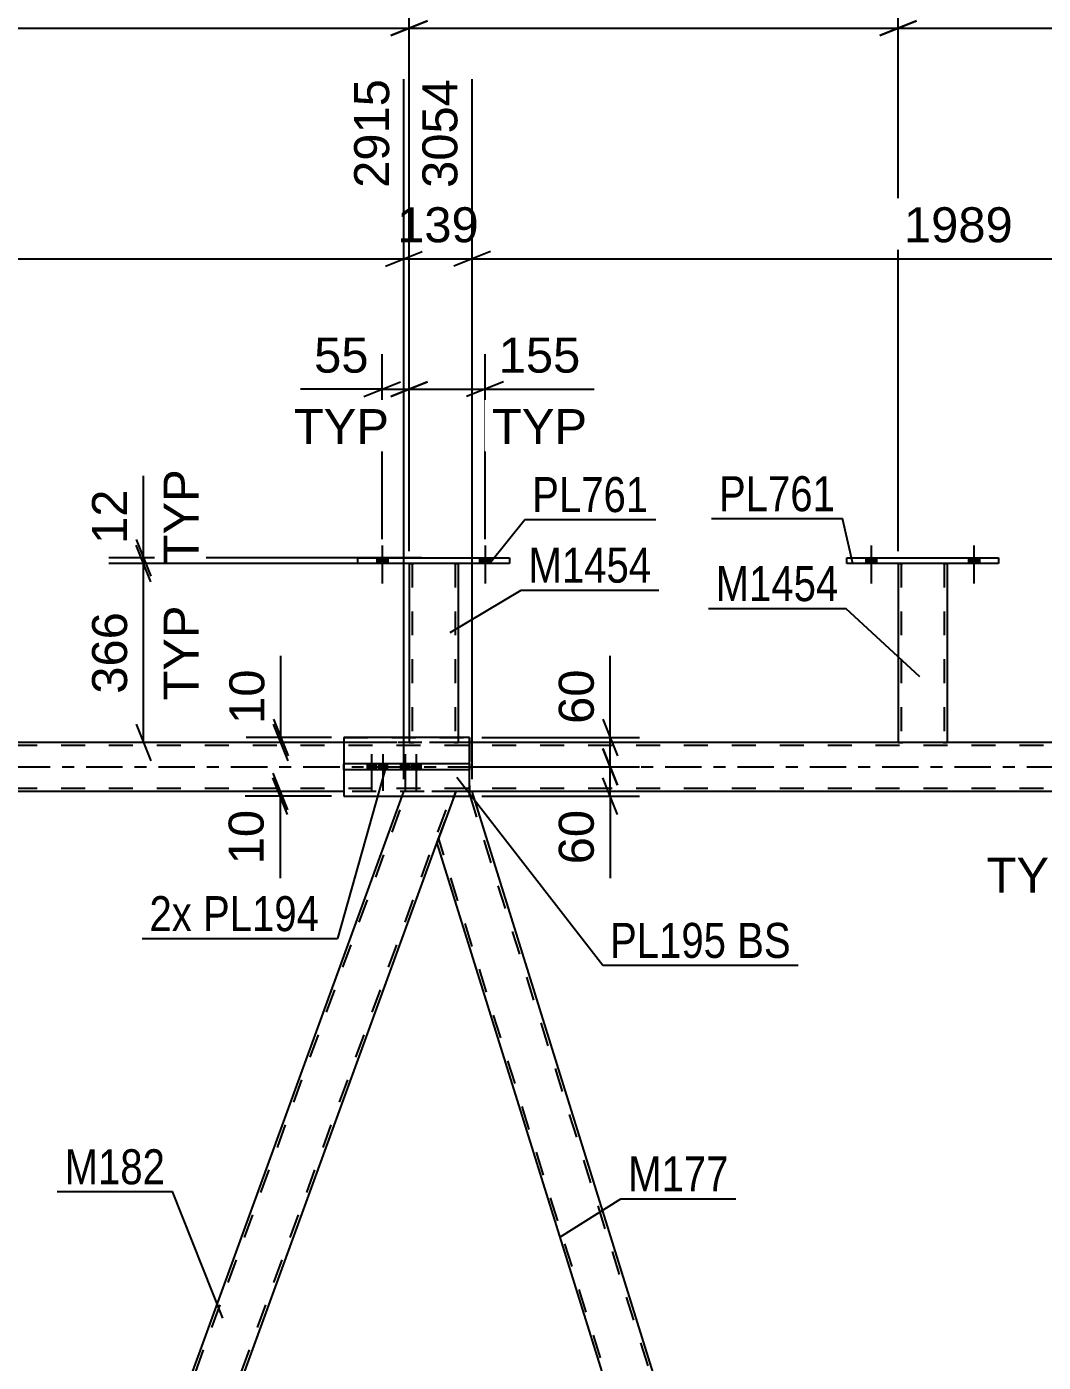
# Model space of a CAD drawing. Header units: millimetres. Extents: x -111 to 730, y -400 to 194.
# Drawn here: x 56.3 to 139.4, y -48.7 to 60.6 of the extents above; entities that cross this region are included whole.
import ezdxf

# ---------------------------------------------------------------- set-up
doc = ezdxf.new("R2010")
doc.units = ezdxf.units.MM
doc.linetypes.add('DXK_LINE_DOT2', pattern=[3.9198, 1.9599, -1.9599])
doc.linetypes.add('DXK_LINE_DOT3', pattern=[5.9187, 2.979, -0.9799, 0.9799, -0.9799])
doc.styles.add('Arial', font='ARIAL.TTF', dxfattribs={"height": 0.2})
doc.styles.add('Arial Narrow', font='ARIALN.TTF', dxfattribs={"height": 0.2})

# ---------------------------------------------------------------- blocks, each defined once
blk = doc.blocks.new('Part-203724211-2883 - 2778')
at = {"color": 2, "linetype": 'Continuous'}
for p, q in [((88.04, 0.24), (82.2, 0.24)), ((82.2, -0.24), (82.2, 0.24)), ((92.49, 0.24), (88.04, 0.24)), ((88.04, 0.24), (88.04, -0.24)), ((92.49, 0.24), (92.49, -0.24)), ((88.04, -0.24), (82.2, -0.24)), ((92.49, -0.24), (88.04, -0.24))]:
    blk.add_line(p, q, dxfattribs=at)
blk = doc.blocks.new('Bolt-203724211-2822 - 2778')
at = {"linetype": 'Continuous'}
for points in [[(84.91, 16.64), (85.79, 16.64), (85.79, 17.12), (84.91, 17.12)], [(93.31, 16.64), (94.19, 16.64), (94.19, 17.12), (93.31, 17.12)]]:
    blk.add_hatch(color=1, dxfattribs=at).paths.add_polyline_path(points)
at = {"color": 1, "linetype": 'Continuous'}
for p, q in [((85.35, 18.12), (85.35, 15)), ((93.75, 18.12), (93.75, 15)), ((84.91, 17.12), (84.91, 16.64)), ((85.79, 17.12), (85.79, 16.64)), ((93.31, 17.12), (93.31, 16.64)), ((94.19, 17.12), (94.19, 16.64))]:
    blk.add_line(p, q, dxfattribs=at)
blk = doc.blocks.new('Bolt-203724211-2823 - 2778')
at = {"linetype": 'Continuous'}
for points in [[(84.91, 16.64), (85.79, 16.64), (85.79, 17.12), (84.91, 17.12)], [(93.31, 16.64), (94.19, 16.64), (94.19, 17.12), (93.31, 17.12)]]:
    blk.add_hatch(color=1, dxfattribs=at).paths.add_polyline_path(points)
at = {"color": 1, "linetype": 'Continuous'}
for p, q in [((85.35, 18.12), (85.35, 15)), ((93.75, 18.12), (93.75, 15)), ((84.91, 17.12), (84.91, 16.64)), ((85.79, 17.12), (85.79, 16.64)), ((93.31, 17.12), (93.31, 16.64)), ((94.19, 17.12), (94.19, 16.64))]:
    blk.add_line(p, q, dxfattribs=at)
blk = doc.blocks.new('Bolt-203724211-2824 - 2778')
at = {"linetype": 'Continuous'}
for points in [[(124.91, 16.64), (125.79, 16.64), (125.79, 17.12), (124.91, 17.12)], [(133.31, 16.64), (134.19, 16.64), (134.19, 17.12), (133.31, 17.12)]]:
    blk.add_hatch(color=1, dxfattribs=at).paths.add_polyline_path(points)
at = {"color": 1, "linetype": 'Continuous'}
for p, q in [((125.35, 18.12), (125.35, 15)), ((133.75, 18.12), (133.75, 15)), ((124.91, 17.12), (124.91, 16.64)), ((125.79, 17.12), (125.79, 16.64)), ((133.31, 17.12), (133.31, 16.64)), ((134.19, 17.12), (134.19, 16.64))]:
    blk.add_line(p, q, dxfattribs=at)
blk = doc.blocks.new('Bolt-203724211-2825 - 2778')
at = {"linetype": 'Continuous'}
for points in [[(124.91, 16.64), (125.79, 16.64), (125.79, 17.12), (124.91, 17.12)], [(133.31, 16.64), (134.19, 16.64), (134.19, 17.12), (133.31, 17.12)]]:
    blk.add_hatch(color=1, dxfattribs=at).paths.add_polyline_path(points)
at = {"color": 1, "linetype": 'Continuous'}
for p, q in [((125.35, 18.12), (125.35, 15)), ((133.75, 18.12), (133.75, 15)), ((124.91, 17.12), (124.91, 16.64)), ((125.79, 17.12), (125.79, 16.64)), ((133.31, 17.12), (133.31, 16.64)), ((134.19, 17.12), (134.19, 16.64))]:
    blk.add_line(p, q, dxfattribs=at)
blk = doc.blocks.new('Bolt-203724211-2828 - 2778')
at = {"color": 1, "linetype": 'DXK_LINE_DOT2'}
for p, q in [((84.1, 0.24), (84.1, -0.24)), ((84.46, 1.04), (84.46, -1.96)), ((84.82, 0.24), (84.82, -0.24)), ((85.03, 0.24), (85.03, -0.24)), ((85.39, 1.04), (85.39, -1.96)), ((85.75, 0.24), (85.75, -0.24)), ((86.85, 0.24), (86.85, -0.24)), ((87.21, 1.04), (87.21, -1.96)), ((87.57, 0.24), (87.57, -0.24)), ((87.77, 0.24), (87.77, -0.24)), ((88.13, 1.04), (88.13, -1.96)), ((88.49, 0.24), (88.49, -0.24))]:
    blk.add_line(p, q, dxfattribs=at)
blk = doc.blocks.new('Part-203724211-2893 - 2778')
at = {"color": 7, "linetype": 'DXK_LINE_DOT2'}
for p, q in [((92.49, 0.24), (82.2, 0.24)), ((82.2, 0.24), (82.2, -0.24)), ((88.04, 0.24), (88.04, -0.24)), ((92.49, 0.24), (92.49, -0.24)), ((92.49, -0.24), (82.2, -0.24))]:
    blk.add_line(p, q, dxfattribs=at)
blk = doc.blocks.new('Bolt-203724211-2853 - 2778')
at = {"linetype": 'Continuous'}
for points in [[(84.82, 0.24), (84.1, 0.24), (84.1, -0.24), (84.82, -0.24)], [(85.75, 0.24), (85.03, 0.24), (85.03, -0.24), (85.75, -0.24)], [(87.57, 0.24), (86.85, 0.24), (86.85, -0.24), (87.57, -0.24)], [(88.49, 0.24), (87.77, 0.24), (87.77, -0.24), (88.49, -0.24)]]:
    blk.add_hatch(color=1, dxfattribs=at).paths.add_polyline_path(points)
at = {"color": 1, "linetype": 'Continuous'}
for p, q in [((84.1, 0.24), (84.1, -0.24)), ((84.46, 1.04), (84.46, -1.96)), ((84.82, 0.24), (84.82, -0.24)), ((85.03, 0.24), (85.03, -0.24)), ((85.39, 1.04), (85.39, -1.96)), ((85.75, 0.24), (85.75, -0.24)), ((86.85, 0.24), (86.85, -0.24)), ((87.21, 1.04), (87.21, -1.96)), ((87.57, 0.24), (87.57, -0.24)), ((87.77, 0.24), (87.77, -0.24)), ((88.13, 1.04), (88.13, -1.96)), ((88.49, 0.24), (88.49, -0.24))]:
    blk.add_line(p, q, dxfattribs=at)
blk = doc.blocks.new('Part-203724211-2868 - 2778')
at = {"color": 2, "linetype": 'Continuous'}
for p, q in [((92.49, 2.4), (82.2, 2.4)), ((82.2, 2.4), (82.2, 0.24)), ((92.49, -2.4), (92.49, 2.4)), ((82.2, -0.24), (82.2, -2.4)), ((82.2, -2.4), (92.49, -2.4))]:
    blk.add_line(p, q, dxfattribs=at)
at = {"color": 7, "linetype": 'DXK_LINE_DOT2'}
blk.add_line((82.2, -0.24), (82.2, 0.24), dxfattribs=at)
blk = doc.blocks.new('Part-203724211-3320 - 2778')
at = {"color": 7, "linetype": 'DXK_LINE_DOT2'}
for p, q in [((127.55, 16.65), (127.55, 16.65)), ((127.55, 16.65), (127.55, 16.64)), ((127.55, 16.64), (127.55, 16.65)), ((127.58, 16.65), (127.55, 16.65)), ((127.55, 16.65), (127.58, 16.65)), ((127.69, 16.65), (127.58, 16.65)), ((127.58, 16.65), (127.69, 16.65)), ((127.84, 16.65), (127.69, 16.65)), ((127.69, 16.65), (127.84, 16.65)), ((127.79, 16.65), (127.79, 16.65)), ((127.79, 16.65), (127.79, 2)), ((127.8, 16.65), (127.79, 16.65)), ((127.79, 16.65), (127.8, 16.65)), ((127.86, 16.65), (127.8, 16.65)), ((127.8, 16.65), (127.86, 16.65)), ((131.25, 16.65), (127.84, 16.65)), ((131.25, 16.65), (127.84, 16.65)), ((131.16, 16.65), (127.86, 16.65)), ((127.86, 16.65), (127.93, 16.65)), ((131.24, 16.65), (127.93, 16.65)), ((131.24, 16.65), (131.16, 16.65)), ((131.29, 16.65), (131.24, 16.65)), ((131.24, 16.65), (131.29, 16.65)), ((131.25, 16.65), (131.41, 16.65)), ((131.41, 16.65), (131.25, 16.65)), ((131.31, 16.65), (131.29, 16.65)), ((131.29, 16.65), (131.31, 16.65)), ((131.31, 16.65), (131.31, 16.65)), ((131.31, 16.65), (131.31, 2)), ((131.41, 16.65), (131.51, 16.65)), ((131.51, 16.65), (131.41, 16.65)), ((131.51, 16.65), (131.55, 16.65)), ((131.55, 16.65), (131.51, 16.65)), ((131.55, 16.65), (131.55, 16.65)), ((131.55, 16.65), (131.55, 16.64)), ((131.55, 16.64), (131.55, 16.65)), ((127.55, 2), (127.58, 2)), ((127.58, 2), (127.69, 2)), ((127.69, 2), (127.84, 2)), ((127.8, 2), (127.79, 2)), ((127.79, 2), (127.8, 2)), ((127.86, 2), (127.8, 2)), ((127.8, 2), (127.84, 2)), ((131.25, 2), (127.84, 2)), ((127.84, 2), (127.86, 2)), ((131.16, 2), (127.86, 2)), ((127.86, 2), (127.93, 2)), ((131.24, 2), (127.93, 2)), ((131.24, 2), (131.16, 2)), ((131.29, 2), (131.24, 2)), ((131.24, 2), (131.29, 2)), ((131.25, 2), (131.41, 2)), ((131.31, 2), (131.29, 2)), ((131.29, 2), (131.31, 2)), ((131.41, 2), (131.51, 2)), ((131.51, 2), (131.55, 2))]:
    blk.add_line(p, q, dxfattribs=at)
at = {"color": 2, "linetype": 'Continuous'}
for p, q in [((127.55, 16.64), (127.55, 2)), ((131.55, 16.64), (131.55, 2)), ((127.58, 2), (127.55, 2)), ((127.69, 2), (127.58, 2)), ((127.84, 2), (127.69, 2)), ((131.25, 2), (127.84, 2)), ((131.41, 2), (131.25, 2)), ((131.51, 2), (131.41, 2)), ((131.55, 2), (131.51, 2))]:
    blk.add_line(p, q, dxfattribs=at)
blk = doc.blocks.new('Part-203724211-2981 - 2778')
at = {"color": 7, "linetype": 'DXK_LINE_DOT2'}
for p, q in [((91.37, -2), (91.22, -2.4)), ((92.49, -2), (91.37, -2)), ((129.25, -120.12), (92.43, -2)), ((126.53, -123.22), (89.96, -5.88))]:
    blk.add_line(p, q, dxfattribs=at)
at = {"color": 2, "linetype": 'Continuous'}
for p, q in [((92.69, -2), (92.49, -2)), ((129.39, -119.75), (92.69, -2)), ((91.22, -2.4), (89.82, -6.25)), ((89.82, -6.25), (126.28, -123.22))]:
    blk.add_line(p, q, dxfattribs=at)
blk = doc.blocks.new('Part-203724211-3016 - 2778')
at = {"color": 7, "linetype": 'DXK_LINE_DOT2'}
for p, q in [((43.25, -123.22), (87.37, -2)), ((46.99, -123.22), (91.11, -2)), ((86.97, -2.4), (87.11, -2)), ((91.37, -2), (87.11, -2)), ((89.82, -6.25), (91.37, -2))]:
    blk.add_line(p, q, dxfattribs=at)
at = {"color": 2, "linetype": 'Continuous'}
for p, q in [((44.75, -118.4), (86.97, -2.4)), ((49, -118.4), (89.82, -6.25))]:
    blk.add_line(p, q, dxfattribs=at)
blk = doc.blocks.new('Part-203724211-3305 - 2778')
at = {"color": 7, "linetype": 'DXK_LINE_DOT2'}
for p, q in [((82.2, 2.4), (82.2, -2.4)), ((82.2, 2.4), (92.49, 2.4)), ((92.49, 2.4), (92.49, -2.4)), ((82.2, -2.4), (92.49, -2.4))]:
    blk.add_line(p, q, dxfattribs=at)
blk = doc.blocks.new('Part-203724211-3325 - 2778')
at = {"color": 2, "linetype": 'Continuous'}
for p, q in [((123.35, 16.64), (123.35, 17.12)), ((123.35, 17.12), (135.75, 17.12)), ((135.75, 16.64), (123.35, 16.64)), ((135.75, 17.12), (135.75, 16.64))]:
    blk.add_line(p, q, dxfattribs=at)
blk = doc.blocks.new('Part-203724211-3330 - 2778')
at = {"color": 7, "linetype": 'DXK_LINE_DOT2'}
for p, q in [((87.55, 16.65), (87.55, 16.65)), ((87.55, 16.65), (87.55, 16.64)), ((87.55, 16.64), (87.55, 16.65)), ((87.58, 16.65), (87.55, 16.65)), ((87.55, 16.65), (87.58, 16.65)), ((87.69, 16.65), (87.58, 16.65)), ((87.58, 16.65), (87.69, 16.65)), ((87.8, 16.65), (87.69, 16.65)), ((87.69, 16.65), (87.84, 16.65)), ((87.79, 16.65), (87.79, 16.65)), ((87.79, 16.65), (87.79, 2)), ((87.8, 16.65), (87.79, 16.65)), ((87.79, 16.65), (87.8, 16.65)), ((91.25, 16.65), (87.8, 16.65)), ((87.86, 16.65), (87.8, 16.65)), ((87.8, 16.65), (87.86, 16.65)), ((91.25, 16.65), (87.84, 16.65)), ((91.16, 16.65), (87.86, 16.65)), ((87.86, 16.65), (87.93, 16.65)), ((91.24, 16.65), (87.93, 16.65)), ((91.24, 16.65), (91.16, 16.65)), ((91.29, 16.65), (91.24, 16.65)), ((91.24, 16.65), (91.29, 16.65)), ((91.25, 16.65), (91.41, 16.65)), ((91.41, 16.65), (91.25, 16.65)), ((91.31, 16.65), (91.29, 16.65)), ((91.29, 16.65), (91.31, 16.65)), ((91.31, 16.65), (91.31, 16.65)), ((91.31, 16.65), (91.31, 2)), ((91.41, 16.65), (91.51, 16.65)), ((91.51, 16.65), (91.41, 16.65)), ((91.51, 16.65), (91.55, 16.65)), ((91.55, 16.65), (91.51, 16.65)), ((91.55, 16.65), (91.55, 16.65)), ((91.55, 16.65), (91.55, 16.64)), ((91.55, 16.64), (91.55, 16.65)), ((87.55, 2.4), (87.55, 2)), ((91.55, 2.4), (91.55, 2)), ((87.58, 2), (87.55, 2)), ((87.55, 2), (87.58, 2)), ((87.69, 2), (87.58, 2)), ((87.58, 2), (87.69, 2)), ((87.84, 2), (87.69, 2)), ((87.69, 2), (87.84, 2)), ((87.8, 2), (87.79, 2)), ((87.79, 2), (87.8, 2)), ((87.86, 2), (87.8, 2)), ((87.8, 2), (87.86, 2)), ((91.25, 2), (87.84, 2)), ((91.25, 2), (87.84, 2)), ((91.16, 2), (87.86, 2)), ((87.86, 2), (87.93, 2)), ((91.24, 2), (87.93, 2)), ((91.24, 2), (91.16, 2)), ((91.29, 2), (91.24, 2)), ((91.24, 2), (91.29, 2)), ((91.25, 2), (91.41, 2)), ((91.41, 2), (91.25, 2)), ((91.31, 2), (91.29, 2)), ((91.29, 2), (91.31, 2)), ((91.41, 2), (91.51, 2)), ((91.51, 2), (91.41, 2)), ((91.51, 2), (91.55, 2)), ((91.55, 2), (91.51, 2))]:
    blk.add_line(p, q, dxfattribs=at)
at = {"color": 2, "linetype": 'Continuous'}
for p, q in [((87.55, 16.64), (87.55, 2.4)), ((91.55, 16.64), (91.55, 2.4))]:
    blk.add_line(p, q, dxfattribs=at)
blk = doc.blocks.new('Part-203724211-3335 - 2778')
at = {"color": 2, "linetype": 'Continuous'}
for p, q in [((83.35, 16.64), (83.35, 17.12)), ((83.35, 17.12), (95.75, 17.12)), ((95.75, 16.64), (83.35, 16.64)), ((95.75, 17.12), (95.75, 16.64))]:
    blk.add_line(p, q, dxfattribs=at)
blk = doc.blocks.new('Part-203724211-3360 - 2778')
at = {"color": 7, "linetype": 'DXK_LINE_DOT2'}
for p, q in [((633.32, 1.76), (-29.49, 1.76)), ((92.49, 2), (82.2, 2)), ((131.55, 2), (127.55, 2)), ((633.32, -1.76), (-29.49, -1.76)), ((92.69, -2), (82.2, -2))]:
    blk.add_line(p, q, dxfattribs=at)
at = {"color": 2, "linetype": 'Continuous'}
for p, q in [((82.2, 2), (51.55, 2)), ((127.55, 2), (92.49, 2)), ((167.55, 2), (131.55, 2)), ((82.2, -2), (13.47, -2)), ((172.25, -2), (92.69, -2))]:
    blk.add_line(p, q, dxfattribs=at)
at = {"color": 7, "linetype": 'DXK_LINE_DOT3'}
blk.add_line((-39.49, 0), (633.32, 0), dxfattribs=at)
blk = doc.blocks.new('StraightDimension-203724211-3779 - 2778')
at = {"color": 7, "linetype": 'Continuous'}
for p, q in [((87.55, 17.65), (87.55, 70.64)), ((127.55, 17.65), (127.55, 70.64)), ((89.05, 61.05), (86.05, 59.85)), ((87.55, 60.45), (127.55, 60.45)), ((126.05, 59.85), (129.05, 61.05))]:
    blk.add_line(p, q, dxfattribs=at)
at = {"color": 0}
blk.add_wipeout([(112.59, 61.2), (112.59, 65.4), (102.5, 65.4), (102.5, 61.2)], dxfattribs=at)
at = {"color": 3, "style": 'Arial'}
blk.add_text('1000', height=2.865, dxfattribs=at).set_placement((103.1, 61.8))
at = {"color": 0, "linetype": 'Continuous'}
blk.add_wipeout([(126.95, 71.24), (122.75, 71.24), (122.75, 61.15), (126.95, 61.15)], dxfattribs=at)
at = {"color": 3, "linetype": 'Continuous', "style": 'Arial'}
blk.add_text('3926', height=2.865, rotation=90.0002, dxfattribs=at).set_placement((126.35, 61.75))
blk = doc.blocks.new('StraightDimension-203724211-4508 - 2778')
at = {"color": 7, "linetype": 'Continuous'}
for p, q in [((65.82, 17.12), (65.82, 23.82)), ((65.82, 17.12), (65.82, 23.82)), ((65.22, 18.62), (66.42, 15.62)), ((66.42, 15.14), (65.22, 18.14)), ((88.55, 17.12), (62.97, 17.12)), ((88.55, 16.64), (62.97, 16.64)), ((65.82, 16.64), (65.82, 17.12))]:
    blk.add_line(p, q, dxfattribs=at)
at = {"color": 0, "linetype": 'Continuous'}
blk.add_wipeout([(70.92, 24.96), (66.72, 24.96), (66.72, 15.98), (70.92, 15.98)], dxfattribs=at)
at = {"color": 0}
blk.add_wipeout([(65.07, 23.3), (60.87, 23.3), (60.87, 17.65), (65.07, 17.65)], dxfattribs=at)
at = {"color": 3, "linetype": 'Continuous', "style": 'Arial'}
blk.add_text('TYP', height=2.865, rotation=90.0002, dxfattribs=at).set_placement((70.32, 16.58))
at = {"color": 3, "style": 'Arial'}
blk.add_text('12', height=2.865, rotation=90.0002, dxfattribs=at).set_placement((64.47, 18.25))
blk = doc.blocks.new('StraightDimension-203724211-3771 - 2778')
at = {"color": 7, "linetype": 'Continuous'}
for p, q in [((127.55, 17.65), (127.55, 70.64)), ((167.55, 17.65), (167.55, 70.64)), ((129.05, 61.05), (126.05, 59.85)), ((127.55, 60.45), (167.55, 60.45)), ((166.05, 59.85), (169.05, 61.05))]:
    blk.add_line(p, q, dxfattribs=at)
at = {"color": 0}
blk.add_wipeout([(152.59, 61.2), (152.59, 65.4), (142.5, 65.4), (142.5, 61.2)], dxfattribs=at)
at = {"color": 3, "style": 'Arial'}
blk.add_text('1000', height=2.865, dxfattribs=at).set_placement((143.1, 61.8))
at = {"color": 0, "linetype": 'Continuous'}
blk.add_wipeout([(166.95, 71.24), (162.75, 71.24), (162.75, 61.15), (166.95, 61.15)], dxfattribs=at)
at = {"color": 3, "linetype": 'Continuous', "style": 'Arial'}
blk.add_text('4926', height=2.865, rotation=90.0002, dxfattribs=at).set_placement((166.35, 61.75))
blk = doc.blocks.new('StraightDimension-203724211-4081 - 2778')
at = {"color": 7, "linetype": 'Continuous'}
for p, q in [((87.11, -1), (87.11, 56.28)), ((92.69, -1), (92.69, 56.28)), ((85.61, 40.99), (88.61, 42.19)), ((87.11, 41.59), (92.69, 41.59)), ((94.19, 42.19), (91.19, 40.99))]:
    blk.add_line(p, q, dxfattribs=at)
at = {"color": 0}
blk.add_wipeout([(93.83, 42.34), (93.83, 46.54), (85.96, 46.54), (85.96, 42.34)], dxfattribs=at)
at = {"color": 3, "style": 'Arial'}
blk.add_text('139', height=2.865, dxfattribs=at).set_placement((86.56, 42.94))
at = {"color": 0, "linetype": 'Continuous'}
blk.add_wipeout([(92.09, 56.88), (87.89, 56.88), (87.89, 46.79), (92.09, 46.79)], dxfattribs=at)
at = {"color": 3, "linetype": 'Continuous', "style": 'Arial'}
blk.add_text('3054', height=2.865, rotation=90.0002, dxfattribs=at).set_placement((91.49, 47.39))
blk = doc.blocks.new('StraightDimension-203724211-4045 - 2778')
at = {"color": 7, "linetype": 'Continuous'}
for p, q in [((92.69, -1), (92.69, 56.28)), ((172.25, -1), (172.25, 56.28)), ((94.19, 42.19), (91.19, 40.99)), ((92.69, 41.59), (172.25, 41.59)), ((170.75, 40.99), (173.75, 42.19))]:
    blk.add_line(p, q, dxfattribs=at)
at = {"color": 0, "linetype": 'Continuous'}
blk.add_wipeout([(171.65, 56.88), (167.45, 56.88), (167.45, 46.79), (171.65, 46.79)], dxfattribs=at)
at = {"color": 0}
blk.add_wipeout([(137.51, 42.34), (137.51, 46.54), (127.42, 46.54), (127.42, 42.34)], dxfattribs=at)
at = {"color": 3, "linetype": 'Continuous', "style": 'Arial'}
blk.add_text('5043', height=2.865, rotation=90.0002, dxfattribs=at).set_placement((171.05, 47.39))
at = {"color": 3, "style": 'Arial'}
blk.add_text('1989', height=2.865, dxfattribs=at).set_placement((128.02, 42.94))
blk = doc.blocks.new('StraightDimension-203724211-4126 - 2778')
at = {"color": 7, "linetype": 'Continuous'}
for p, q in [((77.05, 2.4), (77.05, 9.1)), ((77.05, 2.4), (77.05, 9.1)), ((76.45, 3.9), (77.65, 0.9)), ((77.65, 0.5), (76.45, 3.5)), ((81.2, 2.4), (74.2, 2.4)), ((77.05, 2), (77.05, 2.4)), ((81.2, 2), (74.2, 2))]:
    blk.add_line(p, q, dxfattribs=at)
at = {"color": 0}
blk.add_wipeout([(76.3, 8.57), (72.1, 8.57), (72.1, 2.92), (76.3, 2.92)], dxfattribs=at)
at = {"color": 3, "style": 'Arial'}
blk.add_text('10', height=2.865, rotation=90.0002, dxfattribs=at).set_placement((75.7, 3.52))
blk = doc.blocks.new('StraightDimension-203724211-4063 - 2778')
at = {"color": 7, "linetype": 'Continuous'}
for p, q in [((87.11, -1), (87.11, 56.28)), ((7.55, -1), (7.55, 54.06)), ((9.05, 42.19), (6.05, 40.99)), ((7.55, 41.59), (87.11, 41.59)), ((85.61, 40.99), (88.61, 42.19))]:
    blk.add_line(p, q, dxfattribs=at)
at = {"color": 0, "linetype": 'Continuous'}
blk.add_wipeout([(86.51, 56.88), (82.31, 56.88), (82.31, 46.79), (86.51, 46.79)], dxfattribs=at)
at = {"color": 0}
blk.add_wipeout([(52.38, 42.34), (52.38, 46.54), (42.28, 46.54), (42.28, 42.34)], dxfattribs=at)
at = {"color": 3, "linetype": 'Continuous', "style": 'Arial'}
blk.add_text('2915', height=2.865, rotation=90.0002, dxfattribs=at).set_placement((85.91, 47.39))
at = {"color": 3, "style": 'Arial'}
blk.add_text('1989', height=2.865, dxfattribs=at).set_placement((42.88, 42.94))
blk = doc.blocks.new('StraightDimension-203724211-3787 - 2778')
at = {"color": 7, "linetype": 'Continuous'}
for p, q in [((47.55, 17.65), (47.55, 70.64)), ((87.55, 17.65), (87.55, 70.64)), ((49.05, 61.05), (46.05, 59.85)), ((47.55, 60.45), (87.55, 60.45)), ((86.05, 59.85), (89.05, 61.05))]:
    blk.add_line(p, q, dxfattribs=at)
at = {"color": 0}
blk.add_wipeout([(72.59, 61.2), (72.59, 65.4), (62.5, 65.4), (62.5, 61.2)], dxfattribs=at)
at = {"color": 3, "style": 'Arial'}
blk.add_text('1000', height=2.865, dxfattribs=at).set_placement((63.1, 61.8))
at = {"color": 0, "linetype": 'Continuous'}
blk.add_wipeout([(86.95, 71.24), (82.75, 71.24), (82.75, 61.15), (86.95, 61.15)], dxfattribs=at)
at = {"color": 3, "linetype": 'Continuous', "style": 'Arial'}
blk.add_text('2926', height=2.865, rotation=90.0002, dxfattribs=at).set_placement((86.35, 61.75))
blk = doc.blocks.new('StraightDimension-203724211-4100 - 2778')
at = {"color": 7, "linetype": 'Continuous'}
for p, q in [((87.55, 17.65), (87.55, 33.77)), ((93.75, 18.63), (93.75, 33.77)), ((86.05, 30.32), (89.05, 31.52)), ((87.55, 30.92), (93.75, 30.92)), ((95.25, 31.52), (92.25, 30.32)), ((93.75, 30.92), (102.67, 30.92)), ((93.75, 30.92), (102.67, 30.92))]:
    blk.add_line(p, q, dxfattribs=at)
at = {"color": 0}
blk.add_wipeout([(102.14, 31.67), (102.14, 35.87), (94.27, 35.87), (94.27, 31.67)], dxfattribs=at)
at = {"color": 0, "linetype": 'Continuous'}
blk.add_wipeout([(102.69, 25.82), (102.69, 30.02), (93.72, 30.02), (93.72, 25.82)], dxfattribs=at)
at = {"color": 3, "style": 'Arial'}
blk.add_text('155', height=2.865, dxfattribs=at).set_placement((94.87, 32.27))
at = {"color": 3, "linetype": 'Continuous', "style": 'Arial'}
blk.add_text('TYP', height=2.865, dxfattribs=at).set_placement((94.32, 26.42))
blk = doc.blocks.new('StraightDimension-203724211-4104 - 2778')
at = {"color": 7, "linetype": 'Continuous'}
for p, q in [((85.35, 18.63), (85.35, 33.77)), ((87.55, 17.65), (87.55, 33.77)), ((85.35, 30.92), (78.65, 30.92)), ((85.35, 30.92), (78.65, 30.92)), ((83.85, 30.32), (86.85, 31.52)), ((85.35, 30.92), (87.55, 30.92)), ((89.05, 31.52), (86.05, 30.32))]:
    blk.add_line(p, q, dxfattribs=at)
at = {"color": 0}
blk.add_wipeout([(84.82, 31.67), (84.82, 35.87), (79.17, 35.87), (79.17, 31.67)], dxfattribs=at)
at = {"color": 0, "linetype": 'Continuous'}
blk.add_wipeout([(86.49, 25.82), (86.49, 30.02), (77.51, 30.02), (77.51, 25.82)], dxfattribs=at)
at = {"color": 3, "style": 'Arial'}
blk.add_text('55', height=2.865, dxfattribs=at).set_placement((79.77, 32.27))
at = {"color": 3, "linetype": 'Continuous', "style": 'Arial'}
blk.add_text('TYP', height=2.865, dxfattribs=at).set_placement((78.11, 26.42))
blk = doc.blocks.new('StraightDimension-203724211-4154 - 2778')
at = {"color": 7, "linetype": 'Continuous'}
for p, q in [((76.39, -0.5), (77.59, -3.5)), ((77.59, -3.9), (76.39, -0.9)), ((81.2, -2), (74.14, -2)), ((76.99, -2.4), (76.99, -2)), ((81.2, -2.4), (74.14, -2.4)), ((76.99, -2.4), (76.99, -9.1)), ((76.99, -2.4), (76.99, -9.1))]:
    blk.add_line(p, q, dxfattribs=at)
at = {"color": 0}
blk.add_wipeout([(76.24, -2.93), (72.04, -2.93), (72.04, -8.57), (76.24, -8.57)], dxfattribs=at)
at = {"color": 3, "style": 'Arial'}
blk.add_text('10', height=2.865, rotation=90.0002, dxfattribs=at).set_placement((75.64, -7.97))
blk = doc.blocks.new('StraightDimension-203724211-4239 - 2778')
at = {"color": 7, "linetype": 'Continuous'}
for p, q in [((104, 2.4), (104, 9.1)), ((104, 2.4), (104, 9.1)), ((103.4, 3.9), (104.6, 0.9)), ((93.49, 2.4), (106.4, 2.4)), ((104, 0), (104, 2.4)), ((104.6, -1.5), (103.4, 1.5)), ((93.49, 0), (106.4, 0))]:
    blk.add_line(p, q, dxfattribs=at)
at = {"color": 0}
blk.add_wipeout([(103.25, 8.57), (99.05, 8.57), (99.05, 2.92), (103.25, 2.92)], dxfattribs=at)
at = {"color": 3, "style": 'Arial'}
blk.add_text('60', height=2.865, rotation=90.0002, dxfattribs=at).set_placement((102.65, 3.52))
blk = doc.blocks.new('StraightDimension-203724211-4256 - 2778')
at = {"color": 7, "linetype": 'Continuous'}
for p, q in [((103.4, 1.5), (104.6, -1.5)), ((93.49, 0), (106.4, 0)), ((104.6, -3.9), (103.4, -0.9)), ((104, -2.4), (104, 0)), ((93.49, -2.4), (106.4, -2.4)), ((104, -2.4), (104, -9.1)), ((104, -2.4), (104, -9.1))]:
    blk.add_line(p, q, dxfattribs=at)
at = {"color": 0}
blk.add_wipeout([(103.25, -2.93), (99.05, -2.93), (99.05, -8.57), (103.25, -8.57)], dxfattribs=at)
at = {"color": 3, "style": 'Arial'}
blk.add_text('60', height=2.865, rotation=90.0002, dxfattribs=at).set_placement((102.65, -7.97))
blk = doc.blocks.new('StraightDimension-203724211-4527 - 2778')
at = {"color": 7, "linetype": 'Continuous'}
for p, q in [((66.42, 15.14), (65.22, 18.14)), ((88.55, 16.64), (62.97, 16.64)), ((65.82, 2), (65.82, 16.64)), ((65.22, 3.5), (66.42, 0.5)), ((86.55, 2), (62.97, 2))]:
    blk.add_line(p, q, dxfattribs=at)
at = {"color": 0}
blk.add_wipeout([(65.07, 13.26), (60.87, 13.26), (60.87, 5.39), (65.07, 5.39)], dxfattribs=at)
at = {"color": 0, "linetype": 'Continuous'}
blk.add_wipeout([(70.92, 13.81), (66.72, 13.81), (66.72, 4.83), (70.92, 4.83)], dxfattribs=at)
at = {"color": 3, "style": 'Arial'}
blk.add_text('366', height=2.865, rotation=90.0002, dxfattribs=at).set_placement((64.47, 5.99))
at = {"color": 3, "linetype": 'Continuous', "style": 'Arial'}
blk.add_text('TYP', height=2.865, rotation=90.0002, dxfattribs=at).set_placement((70.32, 5.43))
blk = doc.blocks.new('WeldMark-203724211-12960 - 2778')
at = {"linetype": 'Continuous'}
blk.add_hatch(color=30, dxfattribs=at).paths.add_polyline_path([(169.26, -2.8), (172.25, -2), (169.98, -4.11)])
at = {"color": 30, "linetype": 'Continuous'}
for p in [(172.25, -2), (146.45, -9.39)]:
    blk.add_line(p, (158.88, -9.39), dxfattribs=at)
at = {"color": 3, "linetype": 'Continuous'}
for p, q in [((146.45, -9.39), (142.17, -5.11)), ((146.45, -9.39), (142.17, -13.68)), ((151.64, -9.39), (155.92, -9.39)), ((155.92, -9.39), (151.64, -13.68)), ((151.64, -13.68), (151.64, -9.39))]:
    blk.add_line(p, q, dxfattribs=at)
for start, end in [(90, 270), (270, 90)]:
    blk.add_arc((158.88, -9.39), 1.5, start, end, dxfattribs=at)
at = {"color": 0}
blk.add_wipeout([(150.98, -13.49), (150.98, -10.09), (148.35, -10.09), (148.35, -13.49)], dxfattribs=at)
at = {"color": 3, "style": 'Arial'}
blk.add_text('6', height=2.87, dxfattribs=at).set_placement((148.55, -13.29))
at = {"color": 0, "linetype": 'Continuous'}
blk.add_wipeout([(142.55, -10.29), (142.55, -7.29), (134.78, -7.29), (134.78, -10.29)], dxfattribs=at)
blk.add_wipeout([(142.55, -10.29), (142.55, -7.29), (134.78, -7.29), (134.78, -10.29)], dxfattribs=at)
at = {"color": 3, "linetype": 'Continuous', "style": 'Arial'}
blk.add_text('TYP', height=2.865, dxfattribs=at).set_placement((134.78, -10.29))
blk = doc.blocks.new('Mark-203724211-2977 - 2778')
at = {"color": 30, "linetype": 'Continuous'}
for p, q in [((99.87, -38.5), (104.86, -35.34)), ((104.86, -35.34), (114.28, -35.34))]:
    blk.add_line(p, q, dxfattribs=at)
at = {"color": 0}
blk.add_wipeout([(113.68, -34.74), (113.68, -31.74), (105.46, -31.74), (105.46, -34.74)], dxfattribs=at)
blk.add_wipeout([(113.68, -34.74), (113.68, -31.74), (105.46, -31.74), (105.46, -34.74)], dxfattribs=at)
at = {"color": 3, "style": 'Arial Narrow'}
blk.add_text('M177', height=2.863, dxfattribs=at).set_placement((105.46, -34.74))
blk = doc.blocks.new('Mark-203724211-3012 - 2778')
at = {"color": 30, "linetype": 'Continuous'}
for p in [(58.76, -34.76), (72.3, -45.12)]:
    blk.add_line(p, (68.18, -34.76), dxfattribs=at)
at = {"color": 0}
blk.add_wipeout([(67.58, -34.16), (67.58, -31.16), (59.36, -31.16), (59.36, -34.16)], dxfattribs=at)
blk.add_wipeout([(67.58, -34.16), (67.58, -31.16), (59.36, -31.16), (59.36, -34.16)], dxfattribs=at)
at = {"color": 3, "style": 'Arial Narrow'}
blk.add_text('M182', height=2.863, dxfattribs=at).set_placement((59.36, -34.16))
blk = doc.blocks.new('Mark-203724211-3316 - 2778')
at = {"color": 30, "linetype": 'Continuous'}
for p in [(112.02, 12.97), (129.32, 7.38)]:
    blk.add_line(p, (123.27, 12.97), dxfattribs=at)
at = {"color": 0}
blk.add_wipeout([(122.67, 13.57), (122.67, 16.57), (112.62, 16.57), (112.62, 13.57)], dxfattribs=at)
blk.add_wipeout([(122.67, 13.57), (122.67, 16.57), (112.62, 16.57), (112.62, 13.57)], dxfattribs=at)
at = {"color": 3, "style": 'Arial Narrow'}
blk.add_text('M1454', height=2.863, dxfattribs=at).set_placement((112.62, 13.57))
blk = doc.blocks.new('Mark-203724211-3321 - 2778')
at = {"color": 30, "linetype": 'Continuous'}
for p in [(112.29, 20.33), (123.84, 16.64)]:
    blk.add_line(p, (123, 20.33), dxfattribs=at)
at = {"color": 0}
blk.add_wipeout([(122.4, 20.93), (122.4, 23.93), (112.89, 23.93), (112.89, 20.93)], dxfattribs=at)
blk.add_wipeout([(122.4, 20.93), (122.4, 23.93), (112.89, 23.93), (112.89, 20.93)], dxfattribs=at)
at = {"color": 3, "style": 'Arial Narrow'}
blk.add_text('PL761', height=2.863, dxfattribs=at).set_placement((112.89, 20.93))
blk = doc.blocks.new('Mark-203724211-3326 - 2778')
at = {"color": 30, "linetype": 'Continuous'}
for p, q in [((90.89, 10.99), (96.71, 14.48)), ((96.71, 14.48), (107.96, 14.48))]:
    blk.add_line(p, q, dxfattribs=at)
at = {"color": 0}
blk.add_wipeout([(107.36, 15.08), (107.36, 18.08), (97.31, 18.08), (97.31, 15.08)], dxfattribs=at)
blk.add_wipeout([(107.36, 15.08), (107.36, 18.08), (97.31, 18.08), (97.31, 15.08)], dxfattribs=at)
at = {"color": 3, "style": 'Arial Narrow'}
blk.add_text('M1454', height=2.863, dxfattribs=at).set_placement((97.31, 15.08))
blk = doc.blocks.new('Mark-203724211-3331 - 2778')
at = {"color": 30, "linetype": 'Continuous'}
for p, q in [((94.11, 16.64), (97.01, 20.26)), ((97.01, 20.26), (107.72, 20.26))]:
    blk.add_line(p, q, dxfattribs=at)
at = {"color": 0}
blk.add_wipeout([(107.12, 20.86), (107.12, 23.86), (97.61, 23.86), (97.61, 20.86)], dxfattribs=at)
blk.add_wipeout([(107.12, 20.86), (107.12, 23.86), (97.61, 23.86), (97.61, 20.86)], dxfattribs=at)
at = {"color": 3, "style": 'Arial Narrow'}
blk.add_text('PL761', height=2.863, dxfattribs=at).set_placement((97.61, 20.86))
blk = doc.blocks.new('MarkSet-203724211-4689 - 2778')
at = {"color": 30, "linetype": 'Continuous'}
for p in [(85.66, 0.09), (65.7, -14.04)]:
    blk.add_line(p, (81.68, -14.04), dxfattribs=at)
at = {"color": 0}
for points in [[(69.78, -13.44), (69.78, -10.44), (66.3, -10.44), (66.3, -13.44)], [(80.18, -13.44), (80.18, -10.44), (70.68, -10.44), (70.68, -13.44)]]:
    blk.add_wipeout(points, dxfattribs=at)
for points in [[(69.78, -13.44), (69.78, -10.44), (66.3, -10.44), (66.3, -13.44)], [(80.18, -13.44), (80.18, -10.44), (70.68, -10.44), (70.68, -13.44)]]:
    blk.add_wipeout(points, dxfattribs=at)
at = {"color": 3, "style": 'Arial Narrow'}
for s, p in [('2x', (66.3, -13.44)), ('PL194', (70.68, -13.44))]:
    blk.add_text(s, height=2.863, dxfattribs=at).set_placement(p)
blk = doc.blocks.new('MarkSet-203724211-4711 - 2778')
at = {"color": 30, "linetype": 'Continuous'}
for p, q in [((91.44, -0.83), (103.38, -16.23)), ((103.38, -16.23), (119.37, -16.23))]:
    blk.add_line(p, q, dxfattribs=at)
at = {"color": 0}
for points in [[(113.48, -15.63), (113.48, -12.63), (103.98, -12.63), (103.98, -15.63)], [(118.77, -15.63), (118.77, -12.63), (114.38, -12.63), (114.38, -15.63)]]:
    blk.add_wipeout(points, dxfattribs=at)
for points in [[(113.48, -15.63), (113.48, -12.63), (103.98, -12.63), (103.98, -15.63)], [(118.77, -15.63), (118.77, -12.63), (114.38, -12.63), (114.38, -15.63)]]:
    blk.add_wipeout(points, dxfattribs=at)
at = {"color": 3, "style": 'Arial Narrow'}
for s, p in [('PL195', (103.98, -15.63)), ('BS', (114.38, -15.63))]:
    blk.add_text(s, height=2.863, dxfattribs=at).set_placement(p)

msp = doc.modelspace()

# ---------------------------------------------------------------- block references
for name in ['Bolt-203724211-2822 - 2778', 'Bolt-203724211-2823 - 2778', 'Bolt-203724211-2824 - 2778', 'Bolt-203724211-2825 - 2778', 'Part-203724211-3335 - 2778', 'Part-203724211-3330 - 2778', 'Part-203724211-3325 - 2778', 'Part-203724211-3320 - 2778', 'Part-203724211-2868 - 2778', 'Part-203724211-3305 - 2778', 'Part-203724211-3360 - 2778', 'Part-203724211-2883 - 2778', 'Part-203724211-2893 - 2778', 'Bolt-203724211-2828 - 2778', 'Bolt-203724211-2853 - 2778', 'Part-203724211-3016 - 2778', 'Part-203724211-2981 - 2778']:
    msp.add_blockref(name, (0, 0))

# ---------------------------------------------------------------- next in the draw order: block references
for name in ['StraightDimension-203724211-3779 - 2778', 'StraightDimension-203724211-4126 - 2778', 'WeldMark-203724211-12960 - 2778', 'Mark-203724211-3012 - 2778', 'Mark-203724211-2977 - 2778']:
    msp.add_blockref(name, (0, 0))

# ---------------------------------------------------------------- next in the draw order: block references
for name in ['StraightDimension-203724211-3771 - 2778', 'StraightDimension-203724211-4508 - 2778']:
    msp.add_blockref(name, (0, 0))

# ---------------------------------------------------------------- next in the draw order: block references
msp.add_blockref('StraightDimension-203724211-4081 - 2778', (0, 0))

# ---------------------------------------------------------------- next in the draw order: block references
for name in ['StraightDimension-203724211-4063 - 2778', 'StraightDimension-203724211-4045 - 2778']:
    msp.add_blockref(name, (0, 0))

# ---------------------------------------------------------------- next in the draw order: block references
for name in ['StraightDimension-203724211-3787 - 2778', 'Mark-203724211-3316 - 2778', 'StraightDimension-203724211-4239 - 2778', 'StraightDimension-203724211-4154 - 2778']:
    msp.add_blockref(name, (0, 0))

# ---------------------------------------------------------------- next in the draw order: block references
for name in ['StraightDimension-203724211-4100 - 2778', 'Mark-203724211-3321 - 2778', 'StraightDimension-203724211-4256 - 2778']:
    msp.add_blockref(name, (0, 0))

# ---------------------------------------------------------------- next in the draw order: block references
for name in ['StraightDimension-203724211-4104 - 2778', 'Mark-203724211-3326 - 2778', 'MarkSet-203724211-4711 - 2778']:
    msp.add_blockref(name, (0, 0))

# ---------------------------------------------------------------- next in the draw order: block references
for name in ['Mark-203724211-3331 - 2778', 'StraightDimension-203724211-4527 - 2778']:
    msp.add_blockref(name, (0, 0))

# ---------------------------------------------------------------- next in the draw order: block references
msp.add_blockref('MarkSet-203724211-4689 - 2778', (0, 0))

doc.saveas('drawing.dxf')
